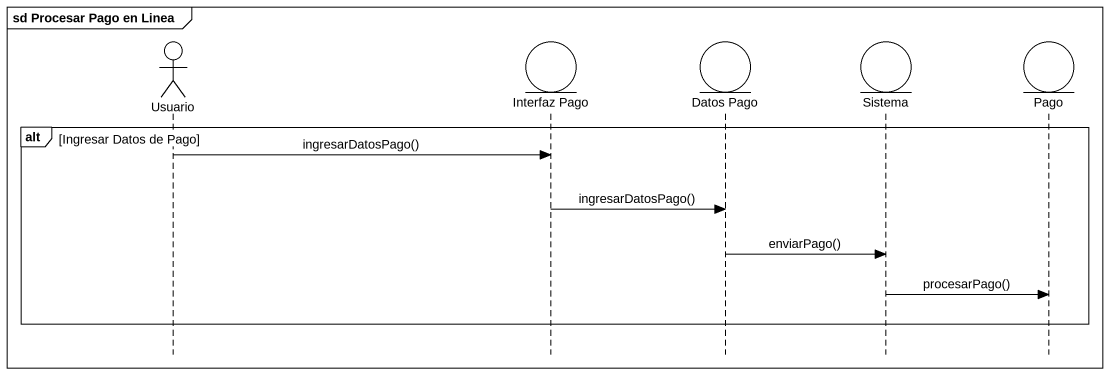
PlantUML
@startuml
mainframe sd Procesar Pago en Linea
hide footbox
actor Usuario
entity "Interfaz Pago" as Interfaz_Pago
entity "Datos Pago" as Datos_Pago
entity Sistema
entity Pago

alt Ingresar Datos de Pago
  Usuario -> Interfaz_Pago : ingresarDatosPago()
  Interfaz_Pago -> Datos_Pago : ingresarDatosPago()
  Datos_Pago -> Sistema : enviarPago()
  Sistema -> Pago : procesarPago()
end
@enduml
